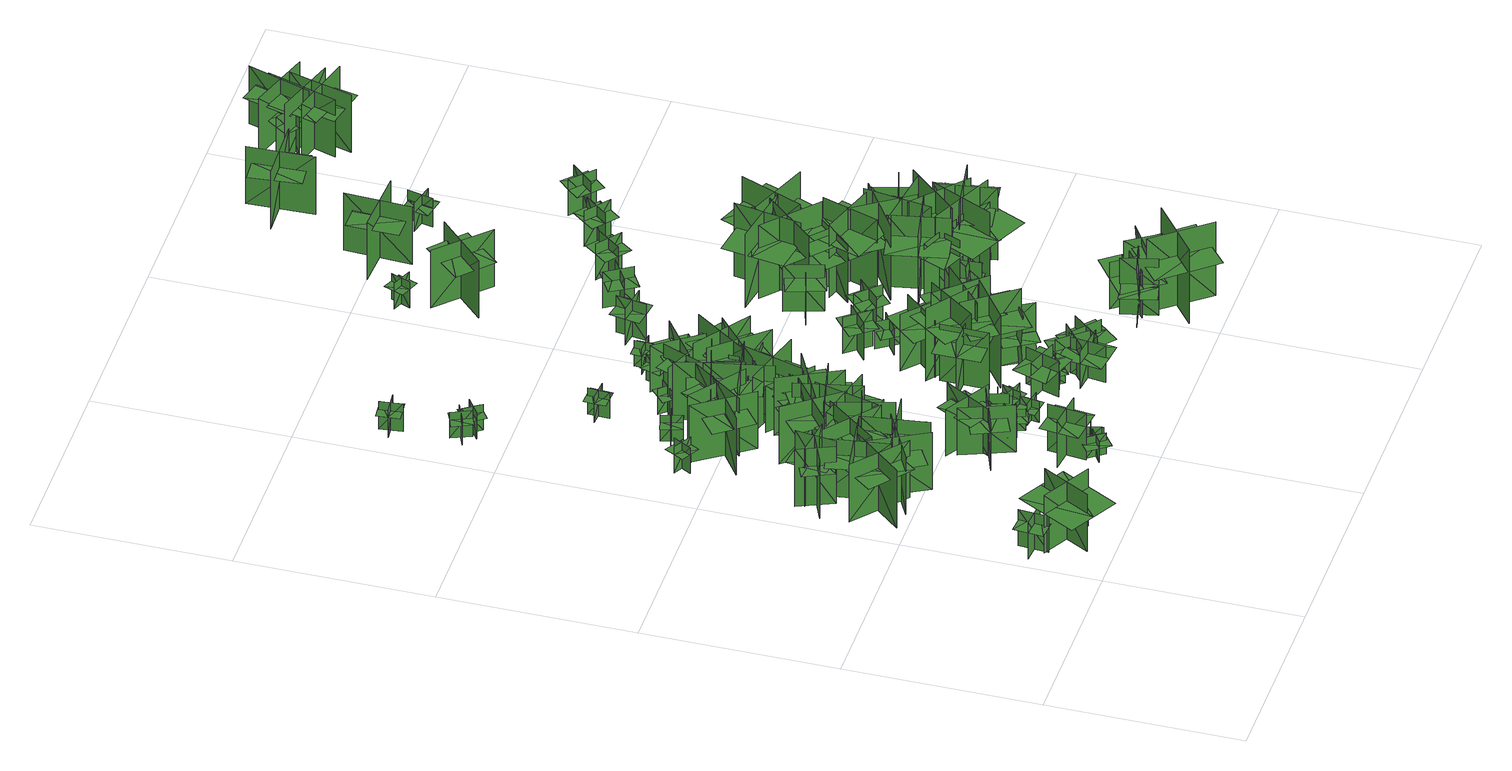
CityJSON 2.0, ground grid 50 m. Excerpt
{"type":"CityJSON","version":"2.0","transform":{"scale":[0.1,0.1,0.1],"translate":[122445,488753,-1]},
"CityObjects":{
"tree1":{"type":"SolitaryVegetationObject","geometry":[{"type":"MultiSurface","lod":"1","boundaries":[[[0,1,2]],[[0,2,3]],[[4,5,6]],[[4,6,7]],[[8,9,10]],[[8,10,11]],[[8,11,12]],[[8,12,13]]]}]},
"tree2":{"type":"SolitaryVegetationObject","geometry":[{"type":"MultiSurface","lod":"1","boundaries":[[[14,15,16]],[[14,16,17]],[[18,19,20]],[[18,20,21]],[[22,23,24]],[[22,24,25]],[[22,25,26]],[[22,26,27]]]}]},
"tree3":{"type":"SolitaryVegetationObject","geometry":[{"type":"MultiSurface","lod":"1","boundaries":[[[28,29,30]],[[28,30,31]],[[32,33,34]],[[32,34,35]],[[36,37,38]],[[36,38,39]],[[36,39,40]],[[36,40,41]]]}]},
"tree4":{"type":"SolitaryVegetationObject","geometry":[{"type":"MultiSurface","lod":"1","boundaries":[[[42,43,44]],[[42,44,45]],[[46,47,48]],[[46,48,49]],[[50,51,52]],[[50,52,53]],[[50,53,54]],[[50,54,55]]]}]},
"tree5":{"type":"SolitaryVegetationObject","geometry":[{"type":"MultiSurface","lod":"1","boundaries":[[[56,57,58]],[[56,58,59]],[[60,61,62]],[[60,62,63]],[[64,65,66]],[[64,66,67]],[[64,67,68]],[[64,68,69]]]}]},
"tree6":{"type":"SolitaryVegetationObject","geometry":[{"type":"MultiSurface","lod":"1","boundaries":[[[70,71,72]],[[70,72,73]],[[74,75,76]],[[74,76,77]],[[78,79,80]],[[78,80,81]],[[78,81,82]],[[78,82,83]]]}]},
"tree7":{"type":"SolitaryVegetationObject","geometry":[{"type":"MultiSurface","lod":"1","boundaries":[[[84,85,86]],[[84,86,87]],[[88,89,90]],[[88,90,91]],[[92,93,94]],[[92,94,95]],[[92,96,97]],[[92,97,93]]]}]},
"tree8":{"type":"SolitaryVegetationObject","geometry":[{"type":"MultiSurface","lod":"1","boundaries":[[[98,99,100]],[[98,100,101]],[[102,103,104]],[[102,104,105]],[[106,107,108]],[[106,108,109]],[[106,109,110]],[[106,110,111]]]}]},
"tree9":{"type":"SolitaryVegetationObject","geometry":[{"type":"MultiSurface","lod":"1","boundaries":[[[112,113,114]],[[112,114,115]],[[116,117,118]],[[116,118,119]],[[120,121,122]],[[120,122,123]],[[120,123,124]],[[120,124,125]]]}]},
"tree10":{"type":"SolitaryVegetationObject","geometry":[{"type":"MultiSurface","lod":"1","boundaries":[[[126,127,128]],[[126,128,129]],[[130,131,132]],[[130,132,133]],[[134,135,136]],[[134,136,137]],[[134,137,138]],[[134,138,139]]]}]},
"tree11":{"type":"SolitaryVegetationObject","geometry":[{"type":"MultiSurface","lod":"1","boundaries":[[[140,141,142]],[[140,142,143]],[[144,145,146]],[[144,146,147]],[[148,149,150]],[[148,150,151]],[[148,151,152]],[[148,152,153]]]}]},
"tree12":{"type":"SolitaryVegetationObject","geometry":[{"type":"MultiSurface","lod":"1","boundaries":[[[154,155,156]],[[154,156,157]],[[158,159,160]],[[158,160,161]],[[162,163,164]],[[162,164,165]],[[162,165,166]],[[162,166,167]]]}]},
"tree13":{"type":"SolitaryVegetationObject","geometry":[{"type":"MultiSurface","lod":"1","boundaries":[[[168,169,170]],[[168,170,171]],[[172,173,174]],[[172,174,175]],[[176,177,178]],[[176,178,179]],[[176,179,180]],[[176,180,181]]]}]},
"tree14":{"type":"SolitaryVegetationObject","geometry":[{"type":"MultiSurface","lod":"1","boundaries":[[[182,183,184]],[[182,184,185]],[[186,187,188]],[[186,188,189]],[[190,191,192]],[[190,192,193]],[[190,193,194]],[[190,194,195]]]}]},
"tree15":{"type":"SolitaryVegetationObject","geometry":[{"type":"MultiSurface","lod":"1","boundaries":[[[196,197,198]],[[196,198,199]],[[200,201,202]],[[200,202,203]],[[204,205,206]],[[204,206,207]],[[204,207,208]],[[204,208,209]]]}]},
"tree16":{"type":"SolitaryVegetationObject","geometry":[{"type":"MultiSurface","lod":"1","boundaries":[[[210,211,212]],[[210,212,213]],[[214,215,216]],[[214,216,217]],[[218,219,220]],[[218,220,221]],[[218,221,222]],[[218,222,223]]]}]},
"tree17":{"type":"SolitaryVegetationObject","geometry":[{"type":"MultiSurface","lod":"1","boundaries":[[[224,225,226]],[[224,226,227]],[[228,229,230]],[[228,230,231]],[[232,233,234]],[[232,234,235]],[[232,235,236]],[[232,236,237]]]}]},
"tree18":{"type":"SolitaryVegetationObject","geometry":[{"type":"MultiSurface","lod":"1","boundaries":[[[238,239,240]],[[238,240,241]],[[242,243,244]],[[242,244,245]],[[246,247,248]],[[246,248,249]],[[246,249,250]],[[246,250,251]]]}]},
"tree19":{"type":"SolitaryVegetationObject","geometry":[{"type":"MultiSurface","lod":"1","boundaries":[[[252,253,254]],[[252,254,255]],[[256,257,258]],[[256,258,259]],[[260,261,262]],[[260,262,263]],[[260,263,264]],[[260,264,265]]]}]},
"tree20":{"type":"SolitaryVegetationObject","geometry":[{"type":"MultiSurface","lod":"1","boundaries":[[[266,267,268]],[[266,268,269]],[[270,271,272]],[[270,272,273]],[[274,275,276]],[[274,276,277]],[[274,277,278]],[[274,278,279]]]}]},
"tree21":{"type":"SolitaryVegetationObject","geometry":[{"type":"MultiSurface","lod":"1","boundaries":[[[280,281,282]],[[280,282,283]],[[284,285,286]],[[284,286,287]],[[288,289,290]],[[288,290,291]],[[288,291,292]],[[288,292,293]]]}]},
"tree22":{"type":"SolitaryVegetationObject","geometry":[{"type":"MultiSurface","lod":"1","boundaries":[[[294,295,296]],[[294,296,297]],[[298,299,300]],[[298,300,301]],[[302,303,304]],[[302,304,305]],[[302,305,306]],[[302,306,307]]]}]},
"tree23":{"type":"SolitaryVegetationObject","geometry":[{"type":"MultiSurface","lod":"1","boundaries":[[[308,309,310]],[[308,310,311]],[[312,313,314]],[[312,314,315]],[[316,317,318]],[[316,318,319]],[[316,319,320]],[[316,320,321]]]}]},
"tree24":{"type":"SolitaryVegetationObject","geometry":[{"type":"MultiSurface","lod":"1","boundaries":[[[322,323,324]],[[322,324,325]],[[326,327,328]],[[326,328,329]],[[330,331,332]],[[330,332,333]],[[330,333,334]],[[330,334,335]]]}]},
"tree25":{"type":"SolitaryVegetationObject","geometry":[{"type":"MultiSurface","lod":"1","boundaries":[[[336,337,338]],[[336,338,339]],[[340,341,342]],[[340,342,343]],[[344,345,346]],[[344,346,347]],[[344,347,348]],[[344,348,349]]]}]},
"tree26":{"type":"SolitaryVegetationObject","geometry":[{"type":"MultiSurface","lod":"1","boundaries":[[[350,351,352]],[[350,352,353]],[[354,355,356]],[[354,356,357]],[[358,359,360]],[[358,360,361]],[[358,361,362]],[[358,362,363]]]}]},
"tree27":{"type":"SolitaryVegetationObject","geometry":[{"type":"MultiSurface","lod":"1","boundaries":[[[364,365,366]],[[364,366,367]],[[368,369,370]],[[368,370,371]],[[372,373,374]],[[372,374,375]],[[372,375,376]],[[372,376,377]]]}]},
"tree28":{"type":"SolitaryVegetationObject","geometry":[{"type":"MultiSurface","lod":"1","boundaries":[[[378,379,380]],[[378,380,381]],[[382,383,384]],[[382,384,385]],[[386,387,388]],[[386,388,389]],[[386,389,390]],[[386,390,391]]]}]},
"tree29":{"type":"SolitaryVegetationObject","geometry":[{"type":"MultiSurface","lod":"1","boundaries":[[[392,393,394]],[[392,394,395]],[[396,397,398]],[[396,398,399]],[[400,401,402]],[[400,402,403]],[[400,403,404]],[[400,404,405]]]}]},
"tree30":{"type":"SolitaryVegetationObject","geometry":[{"type":"MultiSurface","lod":"1","boundaries":[[[406,407,408]],[[406,408,409]],[[410,411,412]],[[410,412,413]],[[414,415,416]],[[414,416,417]],[[414,417,418]],[[414,418,419]]]}]},
"tree31":{"type":"SolitaryVegetationObject","geometry":[{"type":"MultiSurface","lod":"1","boundaries":[[[420,421,422]],[[420,422,423]],[[424,425,426]],[[424,426,427]],[[428,429,430]],[[428,430,431]],[[428,431,432]],[[428,432,433]]]}]},
"tree32":{"type":"SolitaryVegetationObject","geometry":[{"type":"MultiSurface","lod":"1","boundaries":[[[434,435,436]],[[434,436,437]],[[438,439,440]],[[438,440,441]],[[442,443,444]],[[442,444,445]],[[442,445,446]],[[442,446,447]]]}]},
"tree33":{"type":"SolitaryVegetationObject","geometry":[{"type":"MultiSurface","lod":"1","boundaries":[[[448,449,450]],[[448,450,451]],[[452,453,454]],[[452,454,455]],[[456,457,458]],[[456,458,459]],[[456,459,460]],[[456,460,461]]]}]},
"tree34":{"type":"SolitaryVegetationObject","geometry":[{"type":"MultiSurface","lod":"1","boundaries":[[[462,463,464]],[[462,464,465]],[[466,467,468]],[[466,468,469]],[[470,471,472]],[[470,472,473]],[[470,473,474]],[[470,474,475]]]}]},
"tree35":{"type":"SolitaryVegetationObject","geometry":[{"type":"MultiSurface","lod":"1","boundaries":[[[476,477,478]],[[476,478,479]],[[480,481,482]],[[480,482,483]],[[484,485,486]],[[484,486,487]],[[484,487,488]],[[484,488,489]]]}]},
"tree36":{"type":"SolitaryVegetationObject","geometry":[{"type":"MultiSurface","lod":"1","boundaries":[[[490,491,492]],[[490,492,493]],[[494,495,496]],[[494,496,497]],[[498,499,500]],[[498,500,501]],[[498,501,502]],[[498,502,503]]]}]},
"tree37":{"type":"SolitaryVegetationObject","geometry":[{"type":"MultiSurface","lod":"1","boundaries":[[[504,505,506]],[[504,506,507]],[[508,509,510]],[[508,510,511]],[[512,513,514]],[[512,514,515]],[[512,515,516]],[[512,516,517]]]}]},
"tree38":{"type":"SolitaryVegetationObject","geometry":[{"type":"MultiSurface","lod":"1","boundaries":[[[518,519,520]],[[518,520,521]],[[522,523,524]],[[522,524,525]],[[526,527,528]],[[526,528,529]],[[526,529,530]],[[526,530,531]]]}]},
"tree39":{"type":"SolitaryVegetationObject","geometry":[{"type":"MultiSurface","lod":"1","boundaries":[[[532,533,534]],[[532,534,535]],[[536,537,538]],[[536,538,539]],[[540,541,542]],[[540,542,543]],[[540,543,544]],[[540,544,545]]]}]},
"tree40":{"type":"SolitaryVegetationObject","geometry":[{"type":"MultiSurface","lod":"1","boundaries":[[[546,547,548]],[[546,548,549]],[[550,551,552]],[[550,552,553]],[[554,555,556]],[[554,556,557]],[[554,557,558]],[[554,558,559]]]}]},
"tree41":{"type":"SolitaryVegetationObject","geometry":[{"type":"MultiSurface","lod":"1","boundaries":[[[560,561,562]],[[560,562,563]],[[564,565,566]],[[564,566,567]],[[568,569,570]],[[568,570,571]],[[568,571,572]],[[568,572,573]]]}]},
"tree42":{"type":"SolitaryVegetationObject","geometry":[{"type":"MultiSurface","lod":"1","boundaries":[[[574,575,576]],[[574,576,577]],[[578,579,580]],[[578,580,581]],[[582,583,584]],[[582,584,585]],[[582,585,586]],[[582,586,587]]]}]},
"tree43":{"type":"SolitaryVegetationObject","geometry":[{"type":"MultiSurface","lod":"1","boundaries":[[[588,589,590]],[[588,590,591]],[[592,593,594]],[[592,594,595]],[[596,597,598]],[[596,598,599]],[[596,599,600]],[[596,600,601]]]}]},
"tree44":{"type":"SolitaryVegetationObject","geometry":[{"type":"MultiSurface","lod":"1","boundaries":[[[602,603,604]],[[602,604,605]],[[606,607,608]],[[606,608,609]],[[610,611,612]],[[610,612,613]],[[610,613,614]],[[610,614,615]]]}]},
"tree45":{"type":"SolitaryVegetationObject","geometry":[{"type":"MultiSurface","lod":"1","boundaries":[[[616,617,618]],[[616,618,619]],[[620,621,622]],[[620,622,623]],[[624,625,626]],[[624,626,627]],[[624,627,628]],[[624,628,629]]]}]},
"tree46":{"type":"SolitaryVegetationObject","geometry":[{"type":"MultiSurface","lod":"1","boundaries":[[[630,631,632]],[[630,632,633]],[[634,635,636]],[[634,636,637]],[[638,639,635]],[[638,635,634]],[[640,641,631]],[[640,631,630]],[[630,631,642]],[[630,642,643]],[[630,644,645]],[[630,645,631]]]}]},
"tree47":{"type":"SolitaryVegetationObject","geometry":[{"type":"MultiSurface","lod":"1","boundaries":[[[646,647,648]],[[646,648,649]],[[650,651,652]],[[650,652,653]],[[654,655,656]],[[654,656,657]],[[654,657,658]],[[654,658,659]]]}]},
"tree48":{"type":"SolitaryVegetationObject","geometry":[{"type":"MultiSurface","lod":"1","boundaries":[[[660,661,662]],[[660,662,663]],[[664,665,666]],[[664,666,667]],[[668,669,670]],[[668,670,671]],[[668,671,672]],[[668,672,673]]]}]},
"tree49":{"type":"SolitaryVegetationObject","geometry":[{"type":"MultiSurface","lod":"1","boundaries":[[[674,675,676]],[[674,676,677]],[[678,679,680]],[[678,680,681]],[[682,683,684]],[[682,684,685]],[[682,685,686]],[[682,686,687]]]}]},
"tree50":{"type":"SolitaryVegetationObject","geometry":[{"type":"MultiSurface","lod":"1","boundaries":[[[688,689,690]],[[688,690,691]],[[692,693,694]],[[692,694,695]],[[696,697,698]],[[696,698,699]],[[696,699,700]],[[696,700,701]]]}]},
"tree51":{"type":"SolitaryVegetationObject","geometry":[{"type":"MultiSurface","lod":"1","boundaries":[[[702,703,704]],[[702,704,705]],[[706,707,708]],[[706,708,709]],[[710,711,712]],[[710,712,713]],[[710,713,714]],[[710,714,715]]]}]},
"tree52":{"type":"SolitaryVegetationObject","geometry":[{"type":"MultiSurface","lod":"1","boundaries":[[[716,717,718]],[[716,718,719]],[[720,721,722]],[[720,722,723]],[[724,725,726]],[[724,726,727]],[[724,727,728]],[[724,728,729]]]}]},
"tree53":{"type":"SolitaryVegetationObject","geometry":[{"type":"MultiSurface","lod":"1","boundaries":[[[730,731,732]],[[730,732,733]],[[734,735,736]],[[734,736,737]],[[738,739,740]],[[738,740,741]],[[738,741,742]],[[738,742,743]]]}]},
"tree54":{"type":"SolitaryVegetationObject","geometry":[{"type":"MultiSurface","lod":"1","boundaries":[[[744,745,746]],[[744,746,747]],[[748,749,750]],[[748,750,751]],[[752,753,754]],[[752,754,755]],[[752,755,756]],[[752,756,757]]]}]},
"tree55":{"type":"SolitaryVegetationObject","geometry":[{"type":"MultiSurface","lod":"1","boundaries":[[[758,759,760]],[[758,760,761]],[[762,763,764]],[[762,764,765]],[[766,767,768]],[[766,768,769]],[[766,769,770]],[[766,770,771]]]}]},
"tree56":{"type":"SolitaryVegetationObject","geometry":[{"type":"MultiSurface","lod":"1","boundaries":[[[772,773,774]],[[772,774,775]],[[776,777,778]],[[776,778,779]],[[780,781,777]],[[780,777,776]],[[782,783,773]],[[782,773,772]],[[772,773,784]],[[772,784,785]],[[772,786,787]],[[772,787,773]]]}]},
"tree57":{"type":"SolitaryVegetationObject","geometry":[{"type":"MultiSurface","lod":"1","boundaries":[[[788,789,790]],[[788,790,791]],[[792,793,794]],[[792,794,795]],[[796,797,798]],[[796,798,799]],[[796,799,800]],[[796,800,801]]]}]},
"tree58":{"type":"SolitaryVegetationObject","geometry":[{"type":"MultiSurface","lod":"1","boundaries":[[[802,803,804]],[[802,804,805]],[[806,807,808]],[[806,808,809]],[[810,811,812]],[[810,812,813]],[[810,813,814]],[[810,814,815]]]}]},
"tree59":{"type":"SolitaryVegetationObject","geometry":[{"type":"MultiSurface","lod":"1","boundaries":[[[816,817,818]],[[816,818,819]],[[820,821,822]],[[820,822,823]],[[824,825,826]],[[824,826,827]],[[824,827,828]],[[824,828,829]]]}]},
"tree60":{"type":"SolitaryVegetationObject","geometry":[{"type":"MultiSurface","lod":"1","boundaries":[[[830,831,832]],[[830,832,833]],[[834,835,836]],[[834,836,837]],[[838,839,840]],[[838,840,841]],[[838,841,842]],[[838,842,843]]]}]},
"tree61":{"type":"SolitaryVegetationObject","geometry":[{"type":"MultiSurface","lod":"1","boundaries":[[[844,845,846]],[[844,846,847]],[[848,849,850]],[[848,850,851]],[[852,853,854]],[[852,854,855]],[[852,855,856]],[[852,856,857]]]}]},
"tree62":{"type":"SolitaryVegetationObject","geometry":[{"type":"MultiSurface","lod":"1","boundaries":[[[858,859,860]],[[858,860,861]],[[862,863,864]],[[862,864,865]],[[866,867,868]],[[866,868,869]],[[866,869,870]],[[866,870,871]]]}]},
"tree63":{"type":"SolitaryVegetationObject","geometry":[{"type":"MultiSurface","lod":"1","boundaries":[[[872,873,874]],[[872,874,875]],[[876,877,878]],[[876,878,879]],[[880,881,877]],[[880,877,876]],[[882,883,873]],[[882,873,872]],[[872,873,884]],[[872,884,885]],[[872,886,887]],[[872,887,873]]]}]},
"tree64":{"type":"SolitaryVegetationObject","geometry":[{"type":"MultiSurface","lod":"1","boundaries":[[[888,889,890]],[[888,890,891]],[[892,893,894]],[[892,894,895]],[[896,897,898]],[[896,898,899]],[[896,899,900]],[[896,900,901]]]}]},
"tree65":{"type":"SolitaryVegetationObject","geometry":[{"type":"MultiSurface","lod":"1","boundaries":[[[902,903,904]],[[902,904,905]],[[906,907,908]],[[906,908,909]],[[910,911,912]],[[910,912,913]],[[910,913,914]],[[910,914,915]]]}]},
"tree66":{"type":"SolitaryVegetationObject","geometry":[{"type":"MultiSurface","lod":"1","boundaries":[[[916,917,918]],[[916,918,919]],[[920,921,922]],[[920,922,923]],[[924,925,926]],[[924,926,927]],[[924,927,928]],[[924,928,929]]]}]},
"tree67":{"type":"SolitaryVegetationObject","geometry":[{"type":"MultiSurface","lod":"1","boundaries":[[[930,931,932]],[[930,932,933]],[[934,935,936]],[[934,936,937]],[[938,939,940]],[[938,940,941]],[[938,941,942]],[[938,942,943]]]}]},
"tree68":{"type":"SolitaryVegetationObject","geometry":[{"type":"MultiSurface","lod":"1","boundaries":[[[944,945,946]],[[944,946,947]],[[948,949,950]],[[948,950,951]],[[952,953,954]],[[952,954,955]],[[952,955,956]],[[952,956,957]]]}]},
"tree69":{"type":"SolitaryVegetationObject","geometry":[{"type":"MultiSurface","lod":"1","boundaries":[[[958,959,960]],[[958,960,961]],[[962,963,964]],[[962,964,965]],[[966,967,968]],[[966,968,969]],[[966,969,970]],[[966,970,971]]]}]},
"tree70":{"type":"SolitaryVegetationObject","geometry":[{"type":"MultiSurface","lod":"1","boundaries":[[[972,973,974]],[[972,974,975]],[[976,977,978]],[[976,978,979]],[[980,981,977]],[[980,977,976]],[[982,983,973]],[[982,973,972]],[[972,973,984]],[[972,984,985]],[[972,986,987]],[[972,987,973]]]}]},
"tree71":{"type":"SolitaryVegetationObject","geometry":[{"type":"MultiSurface","lod":"1","boundaries":[[[988,989,990]],[[988,990,991]],[[992,993,994]],[[992,994,995]],[[996,997,993]],[[996,993,992]],[[998,999,989]],[[998,989,988]],[[988,989,1000]],[[988,1000,1001]],[[988,1002,1003]],[[988,1003,989]]]}]},
"tree72":{"type":"SolitaryVegetationObject","geometry":[{"type":"MultiSurface","lod":"1","boundaries":[[[1004,1005,1006]],[[1004,1006,1007]],[[1008,1009,1010]],[[1008,1010,1011]],[[1012,1013,1009]],[[1012,1009,1008]],[[1014,1015,1005]],[[1014,1005,1004]],[[1004,1005,1016]],[[1004,1016,1017]],[[1004,1018,1019]],[[1004,1019,1005]]]}]},
"tree73":{"type":"SolitaryVegetationObject","geometry":[{"type":"MultiSurface","lod":"1","boundaries":[[[1020,1021,1022]],[[1020,1022,1023]],[[1024,1025,1026]],[[1024,1026,1027]],[[1028,1029,1030]],[[1028,1030,1031]],[[1028,1031,1032]],[[1028,1032,1033]]]}]},
"tree74":{"type":"SolitaryVegetationObject","geometry":[{"type":"MultiSurface","lod":"1","boundaries":[[[1034,1035,1036]],[[1034,1036,1037]],[[1038,1039,1040]],[[1038,1040,1041]],[[1042,1043,1044]],[[1042,1044,1045]],[[1042,1045,1046]],[[1042,1046,1047]]]}]},
"tree75":{"type":"SolitaryVegetationObject","geometry":[{"type":"MultiSurface","lod":"1","boundaries":[[[1048,1049,1050]],[[1048,1050,1051]],[[1052,1053,1054]],[[1052,1054,1055]],[[1056,1057,1058]],[[1056,1058,1059]],[[1056,1059,1060]],[[1056,1060,1061]]]}]},
"tree76":{"type":"SolitaryVegetationObject","geometry":[{"type":"MultiSurface","lod":"1","boundaries":[[[1062,1063,1064]],[[1062,1064,1065]],[[1066,1067,1068]],[[1066,1068,1069]],[[1070,1071,1072]],[[1070,1072,1073]],[[1070,1073,1074]],[[1070,1074,1075]]]}]},
"tree77":{"type":"SolitaryVegetationObject","geometry":[{"type":"MultiSurface","lod":"1","boundaries":[[[1076,1077,1078]],[[1076,1078,1079]],[[1080,1081,1082]],[[1080,1082,1083]],[[1084,1085,1086]],[[1084,1086,1087]],[[1084,1087,1088]],[[1084,1088,1089]]]}]},
"tree78":{"type":"SolitaryVegetationObject","geometry":[{"type":"MultiSurface","lod":"1","boundaries":[[[1090,1091,1092]],[[1090,1092,1093]],[[1094,1095,1096]],[[1094,1096,1097]],[[1098,1099,1100]],[[1098,1100,1101]],[[1098,1101,1102]],[[1098,1102,1103]]]}]},
"tree79":{"type":"SolitaryVegetationObject","geometry":[{"type":"MultiSurface","lod":"1","boundaries":[[[1104,1105,1106]],[[1104,1106,1107]],[[1108,1109,1110]],[[1108,1110,1111]],[[1112,1113,1109]],[[1112,1109,1108]],[[1114,1115,1105]],[[1114,1105,1104]],[[1104,1105,1116]],[[1104,1116,1117]],[[1104,1118,1119]],[[1104,1119,1105]]]}]},
"tree80":{"type":"SolitaryVegetationObject","geometry":[{"type":"MultiSurface","lod":"1","boundaries":[[[1120,1121,1122]],[[1120,1122,1123]],[[1124,1125,1126]],[[1124,1126,1127]],[[1128,1129,1130]],[[1128,1130,1131]],[[1128,1131,1132]],[[1128,1132,1133]]]}]},
"tree81":{"type":"SolitaryVegetationObject","geometry":[{"type":"MultiSurface","lod":"1","boundaries":[[[1134,1135,1136]],[[1134,1136,1137]],[[1138,1139,1140]],[[1138,1140,1141]],[[1142,1143,1144]],[[1142,1144,1145]],[[1142,1145,1146]],[[1142,1146,1147]]]}]},
"tree82":{"type":"SolitaryVegetationObject","geometry":[{"type":"MultiSurface","lod":"1","boundaries":[[[1148,1149,1150]],[[1148,1150,1151]],[[1152,1153,1154]],[[1152,1154,1155]],[[1156,1157,1158]],[[1156,1158,1159]],[[1156,1159,1160]],[[1156,1160,1161]]]}]},
"tree83":{"type":"SolitaryVegetationObject","geometry":[{"type":"MultiSurface","lod":"1","boundaries":[[[1162,1163,1164]],[[1162,1164,1165]],[[1166,1167,1168]],[[1166,1168,1169]],[[1170,1171,1172]],[[1170,1172,1173]],[[1170,1173,1174]],[[1170,1174,1175]]]}]},
"tree84":{"type":"SolitaryVegetationObject","geometry":[{"type":"MultiSurface","lod":"1","boundaries":[[[1176,1177,1178]],[[1176,1178,1179]],[[1180,1181,1182]],[[1180,1182,1183]],[[1184,1185,1186]],[[1184,1186,1187]],[[1184,1187,1188]],[[1184,1188,1189]]]}]},
"tree85":{"type":"SolitaryVegetationObject","geometry":[{"type":"MultiSurface","lod":"1","boundaries":[[[1190,1191,1192]],[[1190,1192,1193]],[[1194,1195,1196]],[[1194,1196,1197]],[[1198,1199,1195]],[[1198,1195,1194]],[[1200,1201,1191]],[[1200,1191,1190]],[[1190,1191,1202]],[[1190,1202,1203]],[[1190,1204,1205]],[[1190,1205,1191]]]}]},
"tree86":{"type":"SolitaryVegetationObject","geometry":[{"type":"MultiSurface","lod":"1","boundaries":[[[1206,1207,1208]],[[1206,1208,1209]],[[1210,1211,1212]],[[1210,1212,1213]],[[1214,1215,1216]],[[1214,1216,1217]],[[1214,1217,1218]],[[1214,1218,1219]]]}]},
"tree87":{"type":"SolitaryVegetationObject","geometry":[{"type":"MultiSurface","lod":"1","boundaries":[[[1220,1221,1222]],[[1220,1222,1223]],[[1224,1225,1226]],[[1224,1226,1227]],[[1228,1229,1230]],[[1228,1230,1231]],[[1228,1231,1232]],[[1228,1232,1233]]]}]},
"tree88":{"type":"SolitaryVegetationObject","geometry":[{"type":"MultiSurface","lod":"1","boundaries":[[[1234,1235,1236]],[[1234,1236,1237]],[[1238,1239,1240]],[[1238,1240,1241]],[[1242,1243,1244]],[[1242,1244,1245]],[[1242,1245,1246]],[[1242,1246,1247]]]}]},
"tree89":{"type":"SolitaryVegetationObject","geometry":[{"type":"MultiSurface","lod":"1","boundaries":[[[1248,1249,1250]],[[1248,1250,1251]],[[1252,1253,1254]],[[1252,1254,1255]],[[1256,1257,1258]],[[1256,1258,1259]],[[1256,1259,1260]],[[1256,1260,1261]]]}]},
"tree90":{"type":"SolitaryVegetationObject","geometry":[{"type":"MultiSurface","lod":"1","boundaries":[[[1262,1263,1264]],[[1262,1264,1265]],[[1266,1267,1268]],[[1266,1268,1269]],[[1270,1271,1272]],[[1270,1272,1273]],[[1270,1273,1274]],[[1270,1274,1275]]]}]},
"tree91":{"type":"SolitaryVegetationObject","geometry":[{"type":"MultiSurface","lod":"1","boundaries":[[[1276,1277,1278]],[[1276,1278,1279]],[[1280,1281,1282]],[[1280,1282,1283]],[[1284,1285,1286]],[[1284,1286,1287]],[[1284,1287,1288]],[[1284,1288,1289]]]}]},
"tree92":{"type":"SolitaryVegetationObject","geometry":[{"type":"MultiSurface","lod":"1","boundaries":[[[1290,1291,1292]],[[1290,1292,1293]],[[1294,1295,1296]],[[1294,1296,1297]],[[1298,1299,1300]],[[1298,1300,1301]],[[1298,1301,1302]],[[1298,1302,1303]]]}]},
"tree93":{"type":"SolitaryVegetationObject","geometry":[{"type":"MultiSurface","lod":"1","boundaries":[[[1304,1305,1306]],[[1304,1306,1307]],[[1308,1309,1310]],[[1308,1310,1311]],[[1312,1313,1314]],[[1312,1314,1315]],[[1312,1315,1316]],[[1312,1316,1317]]]}]},
"tree94":{"type":"SolitaryVegetationObject","geometry":[{"type":"MultiSurface","lod":"1","boundaries":[[[1318,1319,1320]],[[1318,1320,1321]],[[1322,1323,1324]],[[1322,1324,1325]],[[1326,1327,1328]],[[1326,1328,1329]],[[1326,1329,1330]],[[1326,1330,1331]]]}]},
"tree95":{"type":"SolitaryVegetationObject","geometry":[{"type":"MultiSurface","lod":"1","boundaries":[[[1332,1333,1334]],[[1332,1334,1335]],[[1336,1337,1338]],[[1336,1338,1339]],[[1340,1341,1342]],[[1340,1342,1343]],[[1340,1343,1344]],[[1340,1344,1345]]]}]},
"tree96":{"type":"SolitaryVegetationObject","geometry":[{"type":"MultiSurface","lod":"1","boundaries":[[[1346,1347,1348]],[[1346,1348,1349]],[[1350,1351,1352]],[[1350,1352,1353]],[[1354,1355,1356]],[[1354,1356,1357]],[[1354,1357,1358]],[[1354,1358,1359]]]}]},
"tree97":{"type":"SolitaryVegetationObject","geometry":[{"type":"MultiSurface","lod":"1","boundaries":[[[1360,1361,1362]],[[1360,1362,1363]],[[1364,1365,1366]],[[1364,1366,1367]],[[1368,1369,1370]],[[1368,1370,1371]],[[1368,1371,1372]],[[1368,1372,1373]]]}]},
"tree98":{"type":"SolitaryVegetationObject","geometry":[{"type":"MultiSurface","lod":"1","boundaries":[[[1374,1375,1376]],[[1374,1376,1377]],[[1378,1379,1380]],[[1378,1380,1381]],[[1382,1383,1384]],[[1382,1384,1385]],[[1382,1385,1386]],[[1382,1386,1387]]]}]}
},
"vertices":[
[57,149,19],[63,226,19],[63,226,127],[57,149,127],[96,182,19],[19,189,19],[19,189,127],[96,182,127],[96,182,97],[99,221,97],[22,227,97],[19,189,97],[16,150,97],[93,144,97],
[178,87,22],[178,87,193],[49,158,193],[49,158,22],[82,61,22],[82,61,193],[151,186,193],[151,186,22],[72,42,137],[136,7,137],[221,161,137],[157,197,137],[92,232,137],[7,78,137],
[39,636,19],[169,524,19],[169,524,190],[39,636,190],[48,521,19],[48,521,190],[160,651,190],[160,651,19],[50,626,145],[15,581,145],[120,498,145],[155,543,145],[190,588,145],[85,670,145],
[96,685,21],[57,776,21],[57,776,192],[96,685,192],[120,746,21],[120,746,192],[30,706,192],[30,706,21],[117,744,137],[101,783,137],[27,751,137],[44,713,137],[61,675,137],[134,706,137],
[117,731,20],[143,562,20],[143,562,191],[117,731,191],[49,638,20],[49,638,191],[218,664,191],[218,664,20],[119,716,146],[63,705,146],[89,574,146],[145,585,146],[200,596,146],[175,727,146],
[103,515,20],[253,596,20],[253,596,191],[103,515,191],[213,482,20],[213,482,191],[132,633,191],[132,633,20],[116,522,145],[145,473,145],[260,541,145],[231,590,145],[202,639,145],[87,571,145],
[63,753,22],[167,740,22],[167,740,195],[63,753,195],[113,690,22],[125,794,22],[125,794,195],[113,690,195],[113,690,139],[125,794,139],[69,801,139],[56,697,139],[170,683,139],[182,787,139],
[253,497,17],[229,666,17],[229,666,188],[253,497,188],[321,589,17],[321,589,188],[152,565,188],[152,565,17],[251,512,143],[307,522,143],[282,654,143],[226,643,143],[171,633,143],[195,501,143],
[260,747,22],[153,614,22],[153,614,193],[260,747,193],[146,734,22],[146,734,193],[279,627,193],[279,627,22],[250,735,148],[205,769,148],[125,662,148],[171,628,148],[217,594,148],[296,702,148],
[139,1097,20],[112,1049,20],[112,1049,97],[139,1097,97],[104,1087,20],[152,1060,20],[152,1060,97],[104,1087,97],[104,1087,75],[90,1063,75],[139,1036,75],[152,1060,75],[166,1084,75],[117,1112,75],
[204,654,17],[368,700,17],[368,700,188],[204,654,188],[304,598,17],[304,598,188],[258,763,188],[258,763,17],[218,658,143],[236,604,143],[363,645,143],[345,699,143],[327,753,143],[200,712,143],
[426,131,18],[426,131,80],[470,162,80],[470,162,18],[433,167,18],[433,167,80],[463,125,80],[463,125,18],[428,173,60],[406,157,60],[444,105,60],[466,121,60],[488,137,60],[450,189,60],
[206,857,21],[310,721,21],[310,721,191],[206,857,191],[191,742,21],[191,742,191],[327,846,191],[327,846,21],[215,844,146],[171,808,146],[257,705,146],[300,742,146],[344,778,146],[258,881,146],
[481,211,16],[382,222,16],[382,222,154],[481,211,154],[440,263,16],[429,164,16],[429,164,154],[440,263,154],[440,263,116],[391,269,116],[379,170,116],[429,164,116],[478,158,116],[490,257,116],
[136,943,21],[276,1041,21],[276,1041,192],[136,943,192],[249,923,21],[249,923,192],[151,1063,192],[151,1063,21],[148,951,147],[183,906,147],[289,987,147],[254,1032,147],[220,1077,147],[114,996,147],
[322,369,20],[453,419,20],[453,419,160],[322,369,160],[409,331,20],[409,331,160],[358,462,160],[358,462,20],[334,373,123],[352,330,123],[453,374,123],[434,417,123],[415,459,123],[315,416,123],
[385,705,18],[219,745,18],[219,745,189],[385,705,189],[325,803,18],[325,803,189],[284,637,189],[284,637,18],[371,709,143],[382,764,143],[251,791,143],[240,735,143],[229,679,143],[360,653,143],
[453,162,16],[453,162,78],[505,175,78],[505,175,16],[472,193,16],[472,193,78],[485,143,78],[485,143,16],[470,200,57],[444,193,57],[460,131,57],[486,138,57],[512,145,57],[496,207,57],
[371,391,24],[442,511,24],[442,511,164],[371,391,164],[462,415,24],[462,415,164],[341,486,164],[341,486,24],[377,401,127],[418,379,127],[470,476,127],[429,498,127],[388,520,127],[336,423,127],
[428,352,22],[435,402,22],[435,402,86],[428,352,86],[453,371,22],[453,371,86],[403,377,86],[403,377,22],[453,371,64],[456,398,64],[406,404,64],[403,377,64],[399,350,64],[449,344,64],
[405,794,17],[238,757,17],[238,757,188],[405,794,188],[308,855,17],[308,855,188],[345,688,188],[345,688,17],[390,791,143],[376,846,143],[246,811,143],[261,756,143],[276,702,143],[405,736,143],
[245,1135,21],[191,1120,21],[191,1120,98],[245,1135,98],[213,1153,21],[227,1100,21],[227,1100,98],[213,1153,98],[213,1153,77],[186,1146,77],[201,1093,77],[227,1100,77],[254,1107,77],[240,1161,77],
[212,958,19],[314,1095,19],[314,1095,190],[212,958,190],[326,975,19],[326,975,190],[189,1078,190],[189,1078,19],[221,970,145],[268,938,145],[344,1048,145],[297,1080,145],[250,1112,145],[174,1002,145],
[114,1620,24],[63,1598,24],[63,1598,101],[114,1620,101],[80,1634,24],[102,1583,24],[102,1583,101],[80,1634,101],[80,1634,79],[54,1623,79],[76,1572,79],[102,1583,79],[127,1594,79],[105,1645,79],
[452,456,22],[454,393,22],[454,393,103],[452,456,103],[426,427,22],[426,427,103],[489,430,103],[489,430,22],[426,427,75],[427,393,75],[490,395,75],[489,430,75],[488,464,75],[425,461,75],
[491,332,23],[475,380,23],[475,380,87],[491,332,87],[505,360,23],[505,360,87],[457,344,87],[457,344,23],[505,360,65],[496,386,65],[448,370,65],[457,344,65],[466,318,65],[514,334,65],
[96,1572,23],[142,1604,23],[142,1604,100],[96,1572,100],[133,1566,23],[101,1611,23],[101,1611,100],[133,1566,100],[133,1566,79],[155,1581,79],[123,1627,79],[101,1611,79],[78,1595,79],[110,1550,79],
[418,865,21],[267,786,21],[267,786,192],[418,865,192],[309,899,21],[309,899,192],[387,747,192],[387,747,21],[405,858,147],[377,908,147],[261,841,147],[289,792,147],[318,742,147],[433,809,147],
[65,1804,26],[71,1746,26],[71,1746,108],[65,1804,108],[40,1774,26],[98,1780,26],[98,1780,108],[40,1774,108],[40,1774,85],[43,1745,85],[101,1751,85],[98,1780,85],[95,1809,85],[37,1803,85],
[513,379,25],[495,440,25],[495,440,106],[513,379,106],[531,413,25],[531,413,106],[471,395,106],[471,395,25],[531,413,78],[522,446,78],[461,428,78],[471,395,78],[480,363,78],[541,380,78],
[419,832,22],[313,922,22],[313,922,161],[419,832,161],[411,925,22],[411,925,161],[321,819,161],[321,819,22],[410,840,124],[439,877,124],[353,944,124],[324,907,124],[295,871,124],[381,803,124],
[510,334,23],[560,326,23],[560,326,87],[510,334,87],[529,309,23],[529,309,87],[536,359,87],[536,359,23],[529,309,64],[556,305,64],[563,355,64],[536,359,64],[510,363,64],[502,313,64],
[257,974,23],[425,1007,23],[425,1007,193],[257,974,193],[353,910,23],[353,910,193],[320,1078,193],[320,1078,23],[272,976,148],[286,921,148],[415,952,148],[402,1008,148],[389,1063,148],[259,1032,148],
[250,1039,19],[415,1085,19],[415,1085,190],[250,1039,190],[350,983,19],[350,983,190],[304,1148,190],[304,1148,19],[264,1043,145],[282,989,145],[409,1030,145],[391,1084,145],[374,1138,145],[247,1097,145],
[264,1346,22],[261,1291,22],[261,1291,99],[264,1346,99],[236,1322,22],[291,1319,22],[291,1319,99],[236,1322,99],[236,1322,78],[235,1294,78],[290,1291,78],[291,1319,78],[293,1347,78],[238,1350,78],
[364,846,21],[411,1011,21],[411,1011,192],[364,846,192],[465,903,21],[465,903,192],[300,950,192],[300,950,21],[369,861,147],[424,848,147],[455,978,147],[400,991,147],[344,1004,147],[314,874,147],
[534,390,25],[582,373,25],[582,373,89],[534,390,89],[547,362,25],[547,362,89],[565,410,89],[565,410,25],[547,362,67],[573,353,67],[590,401,67],[565,410,67],[539,419,67],[522,372,67],
[346,1185,20],[305,1148,20],[305,1148,97],[346,1185,97],[310,1187,20],[347,1147,20],[347,1147,97],[310,1187,97],[310,1187,75],[289,1169,75],[326,1128,75],[347,1147,75],[367,1165,75],[330,1206,75],
[476,976,18],[336,973,18],[336,973,158],[476,976,158],[408,1041,18],[408,1041,158],[410,901,158],[410,901,18],[464,976,121],[461,1023,121],[352,1016,121],[354,969,121],[357,923,121],[466,930,121],
[401,1199,23],[346,1070,23],[346,1070,162],[401,1199,162],[314,1163,23],[314,1163,162],[442,1108,162],[442,1108,23],[396,1187,125],[353,1204,125],[314,1102,125],[357,1085,125],[401,1069,125],[440,1171,125],
[377,1086,21],[488,957,21],[488,957,192],[377,1086,192],[369,971,21],[369,971,192],[498,1083,192],[498,1083,21],[386,1075,147],[345,1036,147],[436,938,147],[478,977,147],[519,1016,147],[428,1114,147],
[678,385,13],[678,385,122],[649,296,122],[649,296,13],[706,328,13],[706,328,122],[620,356,122],[620,356,13],[719,323,87],[733,368,87],[627,403,87],[612,358,87],[598,314,87],[704,279,87],
[498,1141,20],[399,1002,20],[399,1002,191],[498,1141,191],[385,1121,20],[385,1121,191],[525,1022,191],[525,1022,20],[489,1129,145],[442,1160,145],[369,1048,145],[417,1017,145],[465,986,145],[537,1098,145],
[379,1130,20],[493,1212,20],[493,1212,159],[379,1130,159],[472,1115,20],[472,1115,159],[390,1229,159],[390,1229,20],[389,1137,122],[418,1101,122],[504,1168,122],[475,1205,122],[447,1241,122],[360,1174,122],
[412,1197,23],[428,1250,23],[428,1250,100],[412,1197,100],[444,1214,23],[392,1230,23],[392,1230,100],[444,1214,100],[444,1214,78],[453,1240,78],[400,1257,78],[392,1230,78],[383,1204,78],[436,1187,78],
[712,329,51],[679,302,51],[693,285,51],[726,311,51],[710,299,51],[683,332,51],[681,331,90],[708,298,90],[708,298,12],[681,331,12],[711,330,12],[678,303,12],[679,302,90],[712,329,90],[699,345,51],[666,318,51],
[630,584,15],[630,462,15],[630,462,184],[630,584,184],[572,527,15],[694,526,15],[694,526,184],[572,527,184],[572,527,137],[572,466,137],[694,466,137],[694,526,137],[694,587,137],[573,588,137],
[456,1176,21],[490,1072,21],[490,1072,130],[456,1176,130],[423,1110,21],[423,1110,130],[527,1144,130],[527,1144,21],[459,1167,101],[425,1154,101],[455,1074,101],[489,1087,101],[523,1100,101],[493,1179,101],
[700,258,10],[700,258,119],[792,246,119],[792,246,10],[750,296,10],[750,296,119],[739,206,119],[739,206,10],[752,309,84],[705,315,84],[691,204,84],[738,198,84],[784,192,84],[798,303,84],
[797,321,9],[797,321,117],[724,263,117],[724,263,9],[788,259,9],[788,259,117],[733,329,117],[733,329,9],[797,248,82],[834,277,82],[764,365,82],[727,336,82],[691,307,82],[760,219,82],
[473,1292,22],[472,1236,22],[472,1236,99],[473,1292,99],[446,1266,22],[501,1265,22],[501,1265,99],[446,1266,99],[446,1266,77],[445,1239,77],[501,1237,77],[501,1265,77],[502,1293,77],[447,1294,77],
[724,631,13],[632,507,13],[632,507,229],[724,631,229],[622,617,13],[746,524,13],[746,524,229],[622,617,229],[622,617,169],[576,555,169],[700,462,169],[746,524,169],[792,586,169],[668,679,169],
[772,531,11],[647,439,11],[647,439,227],[772,531,227],[670,547,11],[762,422,11],[762,422,227],[670,547,227],[670,547,166],[608,501,166],[700,376,166],[762,422,166],[824,468,166],[732,593,166],
[719,689,15],[639,598,15],[639,598,184],[719,689,184],[639,684,15],[730,604,15],[730,604,184],[639,684,184],[639,684,137],[598,639,137],[689,558,137],[730,604,137],[770,649,137],[679,730,137],
[831,308,10],[831,308,118],[770,237,118],[770,237,10],[835,245,10],[835,245,118],[766,304,118],[766,304,10],[845,236,83],[876,272,83],[790,345,83],[760,309,83],[729,274,83],[815,201,83],
[735,472,91],[783,392,91],[825,418,92],[776,497,92],[798,458,91],[718,410,91],[721,405,177],[801,453,177],[801,453,6],[721,405,6],[732,470,6],[780,390,6],[783,392,177],[735,472,177],[694,448,92],[743,368,92],
[790,506,12],[687,622,12],[687,622,227],[790,506,227],[796,609,12],[680,506,12],[680,506,227],[796,609,227],[796,609,167],[745,667,167],[629,564,167],[680,506,167],[732,448,167],[848,551,167],
[704,824,26],[643,776,26],[643,776,134],[704,824,134],[653,830,26],[701,770,26],[701,770,134],[653,830,134],[653,830,104],[623,806,104],[671,746,104],[701,770,104],[731,794,104],[683,855,104],
[737,713,17],[701,765,17],[701,765,98],[737,713,98],[744,751,17],[744,751,98],[692,715,98],[692,715,17],[744,751,69],[725,779,69],[673,743,69],[692,715,69],[712,687,69],[764,723,69],
[739,660,16],[776,592,16],[776,592,124],[739,660,124],[724,610,16],[792,648,16],[792,648,124],[724,610,124],[724,610,94],[743,576,94],[811,614,94],[792,648,94],[773,682,94],[705,644,94],
[548,1336,20],[625,1324,20],[625,1324,128],[548,1336,128],[578,1294,20],[591,1371,20],[591,1371,128],[578,1294,128],[578,1294,98],[616,1288,98],[629,1364,98],[591,1371,98],[553,1377,98],[540,1300,98],
[759,779,18],[815,833,18],[815,833,126],[759,779,126],[811,778,18],[757,833,18],[757,833,126],[811,778,126],[811,778,96],[839,805,96],[784,860,96],[757,833,96],[729,806,96],[783,751,96],
[1021,158,95],[999,248,95],[952,237,95],[974,146,95],[965,190,95],[1056,212,95],[1055,218,181],[964,196,181],[964,196,9],[1055,218,9],[1025,159,9],[1003,249,9],[999,248,181],[1021,158,181],[1067,169,95],[1045,260,95],
[800,918,25],[771,1013,25],[771,1013,163],[800,918,163],[832,976,25],[736,946,25],[736,946,163],[832,976,163],[832,976,125],[817,1024,125],[722,994,125],[736,946,125],[751,899,125],[846,929,125],
[711,1362,20],[670,1428,20],[670,1428,128],[711,1362,128],[723,1412,20],[657,1371,20],[657,1371,128],[723,1412,128],[723,1412,98],[703,1445,98],[637,1404,98],[657,1371,98],[677,1338,98],[743,1379,98],
[1013,276,11],[1013,276,150],[1086,180,150],[1086,180,11],[1093,263,11],[1093,263,150],[1001,193,150],[1001,193,11],[1108,274,105],[1071,322,105],[956,235,105],[993,187,105],[1029,139,105],[1144,226,105],
[530,1901,19],[582,1880,19],[582,1880,96],[530,1901,96],[545,1867,19],[565,1918,19],[565,1918,96],[545,1867,96],[545,1867,74],[571,1857,74],[591,1908,74],[565,1918,74],[539,1928,74],[519,1877,74],
[1139,52,7],[1029,190,7],[1029,190,227],[1139,52,227],[1155,191,7],[1017,81,7],[1017,81,227],[1155,191,227],[1142,68,156],[1205,120,156],[1093,256,156],[1030,204,156],[967,152,156],[1079,16,156],
[670,1819,22],[549,1698,22],[549,1698,193],[670,1819,193],[555,1818,22],[555,1818,193],[676,1697,193],[676,1697,22],[659,1808,148],[617,1847,148],[527,1749,148],[569,1710,148],[611,1672,148],[701,1770,148],
[963,577,67],[961,637,67],[930,635,67],[933,576,67],[933,605,67],[992,607,67],[992,611,121],[933,608,121],[933,608,12],[992,611,12],[966,577,12],[964,637,12],[961,637,121],[963,577,121],[993,578,67],[991,638,67],
[1075,277,52],[1062,236,52],[1083,230,52],[1096,270,52],[1089,251,52],[1048,264,52],[1048,261,90],[1088,249,90],[1088,249,13],[1048,261,13],[1073,278,13],[1060,237,13],[1062,236,90],[1075,277,90],[1054,283,52],[1042,243,52],
[1114,178,96],[1063,256,96],[1022,230,97],[1074,152,97],[1050,190,96],[1129,241,96],[1126,246,182],[1047,195,182],[1047,195,11],[1126,246,11],[1117,180,11],[1066,258,11],[1063,256,182],[1114,178,182],[1154,204,97],[1103,282,97],
[1077,211,11],[1123,251,11],[1123,251,93],[1077,211,93],[1121,208,11],[1080,254,11],[1080,254,93],[1121,208,93],[1116,213,62],[1135,230,62],[1106,263,62],[1087,246,62],[1068,229,62],[1097,197,62],
[760,1102,25],[933,1072,25],[933,1072,244],[760,1102,244],[840,988,25],[870,1161,25],[870,1161,244],[840,988,244],[768,1088,173],[756,1007,173],[930,980,173],[942,1061,173],[955,1141,173],[781,1168,173],
[954,629,15],[1001,742,15],[1001,742,184],[954,629,184],[1030,660,15],[917,706,15],[917,706,184],[1030,660,184],[1030,660,136],[1053,716,136],[940,763,136],[917,706,136],[894,650,136],[1006,603,136],
[889,713,14],[1041,743,14],[1041,743,229],[889,713,229],[975,655,14],[945,807,14],[945,807,229],[975,655,229],[975,655,169],[1051,670,169],[1021,822,169],[945,807,169],[869,792,169],[898,640,169],
[798,957,22],[916,1087,22],[916,1087,241],[798,957,241],[938,964,22],[807,1082,22],[807,1082,241],[938,964,241],[814,957,170],[876,903,170],[992,1035,170],[931,1089,170],[870,1143,170],[753,1011,170],
[856,877,17],[949,979,17],[949,979,189],[856,877,189],[966,882,17],[863,975,17],[863,975,189],[966,882,189],[869,877,134],[917,835,134],[1008,938,134],[960,981,134],[912,1023,134],[821,919,134],
[1041,623,70],[982,629,70],[979,598,70],[1038,592,70],[1010,596,70],[1016,655,70],[1012,656,124],[1006,597,124],[1006,597,15],[1012,656,15],[1041,625,15],[982,631,15],[982,629,124],[1041,623,124],[1044,653,70],[985,659,70],
[1011,876,16],[864,925,16],[864,925,232],[1011,876,232],[965,969,16],[916,822,16],[916,822,232],[965,969,232],[965,969,171],[892,993,171],[843,846,171],[916,822,171],[990,797,171],[1039,944,171],
[898,783,15],[1044,881,15],[1044,881,234],[898,783,234],[1035,756,15],[936,902,15],[936,902,234],[1035,756,234],[914,779,163],[960,712,163],[1104,813,163],[1058,880,163],[1011,946,163],[867,845,163],
[824,1481,18],[777,1420,18],[777,1420,125],[824,1481,125],[773,1475,18],[834,1428,18],[834,1428,125],[773,1475,125],[773,1475,95],[749,1444,95],[811,1397,95],[834,1428,95],[858,1459,95],[797,1506,95],
[1136,613,16],[1136,613,233],[967,693,233],[967,693,16],[1017,573,16],[1017,573,233],[1093,736,233],[1093,736,16],[1005,548,162],[1090,508,162],[1185,711,162],[1100,751,162],[1015,791,162],[920,587,162],
[1105,775,14],[931,799,14],[931,799,234],[1105,775,234],[1021,886,14],[997,712,14],[997,712,234],[1021,886,234],[1096,789,163],[1106,869,163],[931,891,163],[921,810,163],[912,729,163],[1086,708,163],
[1039,659,101],[1113,602,101],[1143,641,102],[1068,697,102],[1103,669,101],[1046,594,101],[1051,591,187],[1107,665,187],[1107,665,16],[1051,591,16],[1037,655,16],[1111,599,16],[1113,602,187],[1039,659,187],[1010,621,102],[1085,565,102],
[1035,1046,20],[872,1111,20],[872,1111,239],[1035,1046,239],[980,1174,20],[914,1011,20],[914,1011,239],[980,1174,239],[1030,1061,168],[1059,1137,168],[894,1200,168],[865,1124,168],[836,1048,168],[1000,985,168],
[1133,654,14],[1002,772,14],[1002,772,233],[1133,654,233],[1125,794,14],[1008,663,14],[1008,663,233],[1125,794,233],[1133,671,162],[1186,732,162],[1053,847,162],[1000,786,162],[947,724,162],[1080,609,162],
[706,1908,21],[714,2079,21],[714,2079,192],[706,1908,192],[790,1986,21],[790,1986,192],[620,1994,192],[620,1994,21],[707,1923,146],[764,1923,146],[764,2057,146],[707,2057,146],[650,2057,146],[650,1924,146],
[1091,736,15],[1116,583,15],[1116,583,230],[1091,736,230],[1030,652,15],[1183,677,15],[1183,677,230],[1030,652,230],[1030,652,170],[1042,576,170],[1195,600,170],[1183,677,170],[1171,753,170],[1018,729,170],
[1122,770,19],[1089,887,19],[1089,887,188],[1122,770,188],[1162,840,19],[1045,807,19],[1045,807,188],[1162,840,188],[1162,840,140],[1146,899,140],[1029,866,140],[1045,807,140],[1062,749,140],[1179,782,140],
[888,1537,19],[948,1489,19],[948,1489,126],[888,1537,126],[893,1486,19],[941,1546,19],[941,1546,126],[893,1486,126],[893,1486,96],[923,1461,96],[972,1522,96],[941,1546,96],[911,1570,96],[863,1510,96],
[872,1967,23],[857,1901,23],[857,1901,107],[872,1967,107],[827,1938,23],[892,1923,23],[892,1923,107],[827,1938,107],[866,1964,80],[836,1970,80],[822,1904,80],[853,1898,80],[883,1892,80],[896,1957,80],
[1001,1553,18],[1053,1610,18],[1053,1610,125],[1001,1553,125],[1052,1555,18],[995,1607,18],[995,1607,125],[1052,1555,125],[1052,1555,95],[1078,1583,95],[1021,1635,95],[995,1607,95],[969,1578,95],[1026,1526,95],
[822,2353,21],[828,2182,21],[828,2182,192],[822,2353,192],[744,2268,21],[744,2268,192],[915,2274,192],[915,2274,21],[822,2338,146],[765,2334,146],[776,2200,146],[832,2205,146],[889,2209,146],[879,2342,146],
[1042,2285,21],[1087,2348,21],[1087,2348,129],[1042,2285,129],[1093,2293,21],[1030,2338,21],[1030,2338,129],[1093,2293,129],[1093,2293,99],[1116,2325,99],[1053,2370,99],[1030,2338,99],[1008,2307,99],[1071,2262,99],
[1105,2362,22],[1053,2199,22],[1053,2199,193],[1105,2362,193],[1003,2309,22],[1003,2309,193],[1166,2257,193],[1166,2257,22],[1100,2348,148],[1045,2363,148],[1010,2234,148],[1065,2219,148],[1120,2204,148],[1155,2333,148],
[1081,2168,22],[1127,2333,22],[1127,2333,193],[1081,2168,193],[1181,2225,22],[1181,2225,193],[1016,2271,193],[1016,2271,22],[1085,2182,147],[1141,2169,147],[1171,2300,147],[1115,2312,147],[1060,2325,147],[1030,2195,147],
[1070,2269,21],[1123,2432,21],[1123,2432,192],[1070,2269,192],[1172,2321,21],[1172,2321,192],[1010,2375,192],[1010,2375,21],[1075,2283,147],[1129,2268,147],[1166,2396,147],[1111,2412,147],[1056,2427,147],[1020,2299,147]
]}
